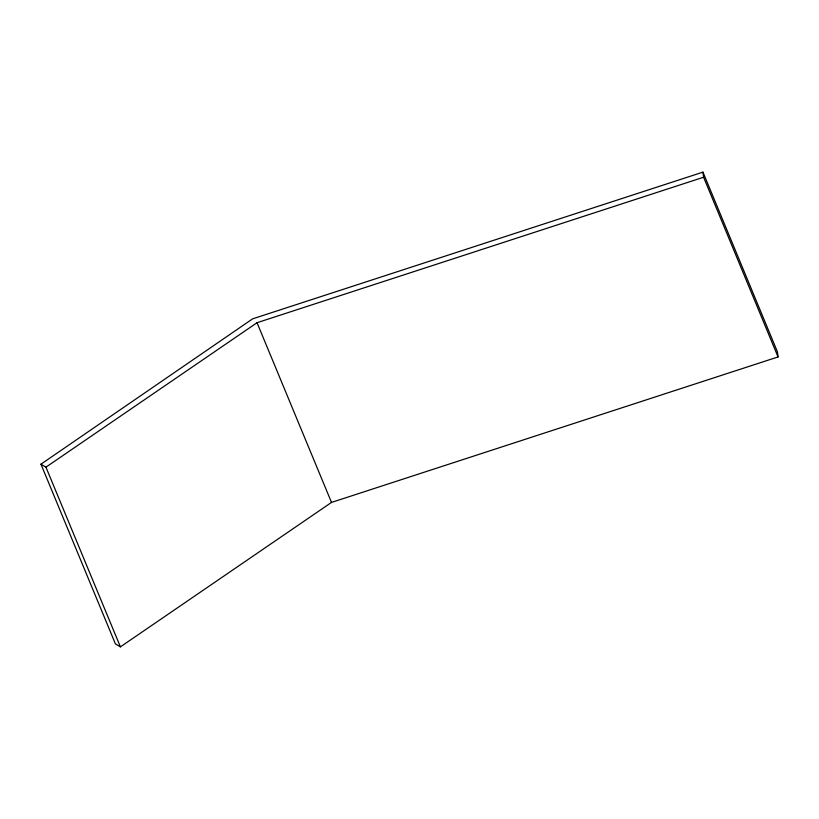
<?xml version="1.0" encoding="UTF-8"?>
<svg xmlns="http://www.w3.org/2000/svg" width="819" height="819" viewBox="0 0 819 819"><rect width="100%" height="100%" fill="white"/><g stroke="black" fill="none" stroke-linecap="round" stroke-linejoin="round"><path stroke-width="1.23" d="M40.95 464.189L252.641 318.837L702.958 172.133L777.426 351.832L778.05 356.941L331.5 502.416L120.413 646.867L115.407 643.888L40.95 464.189L45.946 467.168L120.413 646.867M45.946 467.168L257.033 322.717L703.593 177.242L702.958 172.133M703.593 177.242L778.05 356.941M257.033 322.717L331.5 502.416"/></g></svg>
